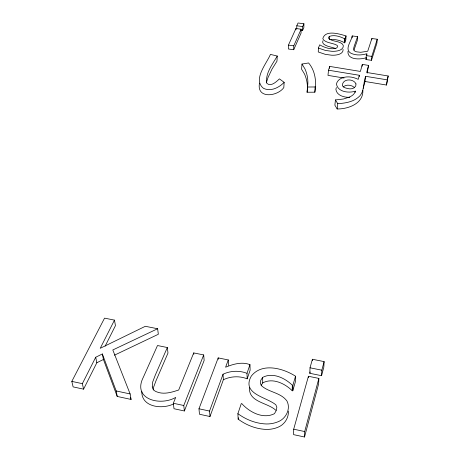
<?xml version="1.0" encoding="UTF-8"?>
<svg xmlns="http://www.w3.org/2000/svg" width="460" height="460" viewBox="0 0 460 460"><rect width="100%" height="100%" fill="white"/><g stroke="black" fill="none" stroke-linecap="round" stroke-linejoin="round"><path stroke-width="0.69" d="M288.437 45.109L288.403 49.001L293.721 49.726L301.064 33.057L301.133 29.21L295.924 28.526L288.437 45.109L293.773 45.828L301.133 29.21M293.721 49.726L293.773 45.828M295.906 29.808L295.924 28.526M296.734 28.98L296.786 25.783L298.046 23L303.928 23.765L303.847 27.6L302.617 30.394L301.306 30.222M292.221 390.707L292.313 385.216C284.895 377.959 272.596 372.031 262.637 377.407L260.739 380.339L260.36 383.226L261.297 385.537C268.732 392.495 280.824 392.414 286.988 401.074C291.002 409.009 285.855 418.859 277.874 421.837A24.921 20.844 -1.5 0 1 263.718 423.809C254.322 422.924 245.467 419.232 237.889 413.672L241.299 403.552L241.862 403.673C249.59 412.321 263.246 419.393 274.47 413.678L276.489 410.101L276.816 407.175L275.868 404.829C266.311 396.848 241.293 394.082 251.269 376.119C261.953 362.342 283.13 368.236 295.527 376.211L295.418 381.714L292.779 390.822L292.221 390.707C284.872 383.473 272.636 377.534 262.729 382.904L261.222 385.25M292.779 390.822L292.87 385.33L295.527 376.211M293.704 429.186L293.601 434.637L304.526 437L318.625 383.904L318.878 378.407L308.418 376.274L293.704 429.186L304.698 431.555L304.526 437M302.617 30.394L302.691 26.559L303.928 23.765M330.924 39.669C335.731 39.037 340.572 40.566 344.735 42.826L345.828 39.825L346.046 35.96C340.02 34.12 325.3 29.365 322.822 38.536L323.541 39.986C327.301 43.269 332.758 42.883 336.984 45.252L337.525 46.006L337.45 46.937L336.553 48.076C330.861 49.921 324.656 47.65 319.7 44.844L318.395 48.07L318.268 51.974L325.266 54.337L331.378 55.183A12.414 6.699 2 0 0 338.29 54.562C340.682 53.964 343.407 52.239 343.085 49.415M308.372 377.648L308.418 376.274M309.822 373.301L310.017 367.799L312.397 359.266L324.116 361.606L323.828 367.115L321.563 375.688L309.822 373.301L310.184 371.99M312.346 360.64L312.397 359.266M329.314 39.571L329.452 36.351C334.627 34.54 340.32 36.558 344.948 38.95L346.046 35.96M321.563 375.688L321.833 370.185L324.116 361.606M344.448 42.786L344.661 38.91M277.248 56.039C272.579 64.256 265.115 73.261 266.765 83.26C270.716 87.239 276.471 81.69 279.41 78.867L284.148 82.334C279.024 87.688 270.762 91.839 263.482 88.331C252.477 79.563 266.725 63.468 270.428 54.395L277.248 56.039L276.96 61.186L272.055 69.023L268.025 77.493L266.489 82.328M314.853 92.19C316.601 82.064 315.468 71.081 308.608 62.962L301.984 64.043L301.587 69.201L304.526 74.025A95.065 54.918 0.7 0 1 307.079 92.241L314.853 92.19L315.163 86.543M344.735 42.826L344.948 38.95M352.107 37.869L352.228 35.932L357.564 36.639L357.311 40.503L353.97 50.111M284.148 82.334L283.814 87.561C277.644 96.491 256.335 99.222 259.498 83.151M357.564 36.639L354.217 46.218L353.613 48.507L353.918 50.203A4.261 2.294 2.9 0 0 356.707 51.842L360.709 52.308L367.724 51.215L371.864 38.519L377.24 39.226L376.924 43.102L371.49 60.312L365.993 59.564L366.281 55.637L366.919 53.693C361.681 55.292 355.741 55.648 350.733 53.141C344.12 49.197 351.543 40.98 352.228 35.932M366.769 55.654L366.867 54.349M371.76 39.807L371.864 38.519M371.49 60.312L371.795 56.384L377.24 39.226M307.073 92.241L307.516 87.015A95.502 54.757 0.7 0 0 304.94 68.856L301.984 64.043M152.266 386.998L152.703 381.972L155.25 375.239L167.314 347.53L157.498 345.529L143.393 377.114C131.87 399.395 160.459 406.41 175.691 397.405L173.322 403.259L173.995 408.733L184.38 410.981L204.148 360.45L203.694 354.942L193.723 352.912L178.693 390.005C171.695 392.288 163.967 394.778 156.745 391.88A8.418 6.733 -12.9 0 1 152.266 386.998M153.272 389.976L153.49 387.469L156.015 380.742L167.986 353.044L167.314 347.53M367.195 73.117L368.558 65.412L362.33 64.394L360.404 71.438L329.728 66.418L328.503 70.213L327.986 75.377L344.04 78.027M329.532 68.35L329.728 66.418M328.503 70.213L359.352 75.279L358.236 79.344C353.257 76.941 347.283 75.912 342.004 77.964A17.273 9.873 6.4 0 0 336.473 84.255C337.979 92.098 348.985 93.311 355.339 91.149L354.522 93.046A16.617 9.568 5.9 0 1 348.893 97.255L343.344 99.026L335.443 99.929L334.874 105.179L337.186 108.968C348.209 109.095 363.549 103.586 362.859 90.304M337.186 108.968L337.772 103.713L335.443 99.929M288.414 411.142C288.73 418.151 284.372 424.735 277.874 427.294A24.759 20.821 -1.5 0 1 263.81 429.26C254.466 428.381 245.669 424.683 238.148 419.14L237.889 413.672M355.178 92.448L355.339 91.149M322.88 40.836L322.678 42.412L323.397 43.861C326.778 46.782 331.51 46.897 335.524 48.478M359.185 76.573L359.352 75.279M362.083 66.32L362.33 64.394M363.187 88.337L364.993 81.483L365.677 76.32L387.285 79.867L388.183 75.986L366.695 72.467L368.558 65.412M364.993 81.483L386.503 85.037L387.285 79.867M388.183 75.986L386.503 85.037M249.527 387.521C248.314 402.304 267.622 402.454 275.879 410.308M347.967 51.296C347.162 60.329 360.784 59.668 366.626 57.609M365.677 76.32C362.848 83.3 364.901 92.345 358.11 97.48C352.429 102.114 344.856 103.195 337.772 103.713M304.698 431.555L318.878 378.407M365.993 59.564L366.419 58.259M238.148 419.14L238.596 417.789M247.187 378.827L250.136 370.156L249.964 364.648C241.937 361.531 233.197 364.078 225.601 367.212L228.263 359.944L218.189 357.891L198.973 408.785L199.485 414.253L209.984 416.53L223.37 379.736L223.031 374.233C230.506 370.679 239.298 370.294 246.997 373.324L247.187 378.827C239.539 375.797 230.793 376.182 223.37 379.736M246.997 373.324L249.964 364.648M209.984 416.53L209.541 411.056L223.031 374.233M184.38 410.981L183.77 405.507L203.694 354.942M83.576 389.154L96.824 362.756L103.425 359.478L102.356 353.97L95.709 357.247L82.351 383.663L83.576 389.154L73.111 386.889L71.817 381.392L104.558 318.136L114.482 320.12L115.443 325.634L105.162 346.127M114.482 320.12L100.234 348.3L145.326 326.289L157.625 328.75L158.338 334.27L114.459 355.172M329.452 36.351L328.595 37.312L328.503 38.261C332.154 41.843 338.502 40.629 342.424 44.051L343.292 45.523C343.62 48.346 340.872 50.059 338.485 50.657A12.454 6.676 2 0 1 331.551 51.273L325.416 50.427L318.395 48.07M343.413 86.652C346.524 84.376 351.313 84.766 354.154 87.32M157.625 328.75L112.809 349.962L130.134 393.955L131.077 399.441L117.214 396.44L103.425 359.478M173.713 403.84C162.708 409.549 141.559 407.462 141.795 391.632M307.516 87.015L315.324 86.969M349.859 97.296C344.569 97.606 336.68 95.623 335.903 89.459A17.192 9.901 6.5 0 1 336.433 87.578M296.786 25.783L302.691 26.559M366.281 55.637L371.795 56.384M310.017 367.799L321.833 370.185M292.313 385.216L292.87 385.33M71.817 381.392L82.351 383.663M102.356 353.97L116.184 390.948L130.134 393.955M173.322 403.259L183.77 405.507M198.973 408.785L209.541 411.056M130.289 397.44L131.077 399.441M95.709 357.247L96.824 362.756M116.184 390.948L117.214 396.44M193.723 352.912L193.85 354.286M218.189 357.891L218.281 359.272M228.263 359.944L228.568 365.453M262.637 377.407L262.729 382.904M355.977 83.927L355.724 86.054C353.251 90.493 347.012 88.82 343.338 87.038L342.372 85.451C342.464 78.43 353.562 78.338 355.977 83.927"/></g></svg>
